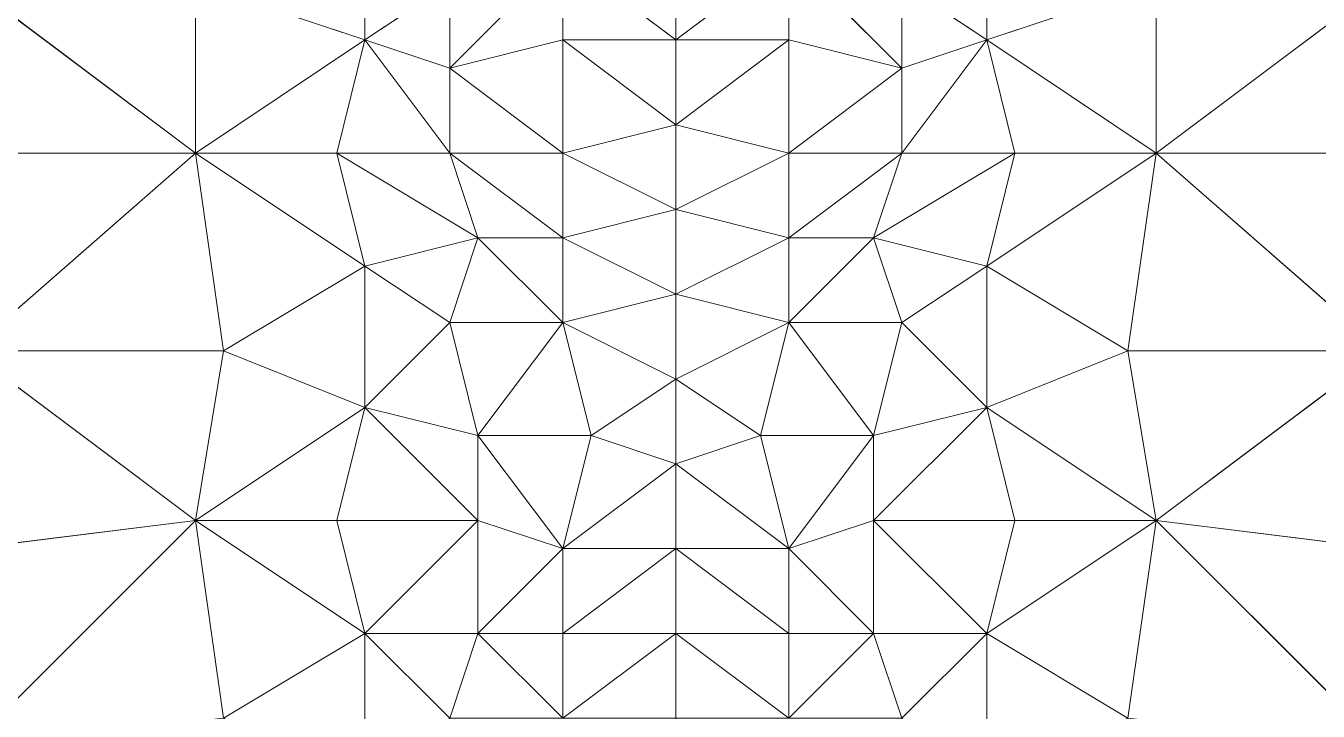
# Model space of a CAD drawing. Header units: metres. Extents: x 0 to 8, y 0 to 4.
# Drawn here: x 1.27 to 1.7273, y 2.2425 to 2.485 of the extents above; entities that cross this region are included whole.
import ezdxf

# ---------------------------------------------------------------- set-up
doc = ezdxf.new("R2010")
doc.units = ezdxf.units.M
doc.header["$MEASUREMENT"] = 0
for name, color, linetype, lineweight in [('DL_FE_MESH', 134, 'Continuous', 0), ('DL_FE_MESH_CELLS_5', 132, 'Continuous', 0), ('DL_FE_MESH_CELLS_6', 132, 'Continuous', 0), ('DL_TOPOLOGY', 7, 'Continuous', 0)]:
    doc.layers.add(name, color=color, linetype=linetype, lineweight=lineweight)

msp = doc.modelspace()

# ---------------------------------------------------------------- linework, layer by layer
at = {"layer": 'DL_FE_MESH'}
for p, q in [((1.39, 2.53), (1.39, 2.48)), ((1.61, 2.48), (1.61, 2.53)), ((1.46, 2.51), (1.42, 2.47)), ((1.46, 2.51), (1.5, 2.48)), ((1.46, 2.51), (1.46, 2.48)), ((1.54, 2.51), (1.5, 2.48)), ((1.54, 2.48), (1.54, 2.51)), ((1.54, 2.51), (1.58, 2.47)), ((1.33, 2.44), (1.25, 2.5)), ((1.33, 2.44), (1.33, 2.5)), ((1.33, 2.5), (1.39, 2.48)), ((1.39, 2.48), (1.42, 2.5)), ((1.42, 2.47), (1.42, 2.5)), ((1.58, 2.5), (1.61, 2.48)), ((1.58, 2.5), (1.58, 2.47)), ((1.67, 2.5), (1.61, 2.48)), ((1.67, 2.44), (1.75, 2.5)), ((1.67, 2.5), (1.67, 2.44)), ((1.33, 2.44), (1.39, 2.48)), ((1.38, 2.44), (1.39, 2.48)), ((1.42, 2.44), (1.39, 2.48)), ((1.42, 2.47), (1.39, 2.48)), ((1.42, 2.47), (1.46, 2.48)), ((1.5, 2.48), (1.46, 2.48)), ((1.46, 2.48), (1.5, 2.45)), ((1.46, 2.48), (1.46, 2.44)), ((1.5, 2.48), (1.54, 2.48)), ((1.54, 2.48), (1.5, 2.45)), ((1.54, 2.44), (1.54, 2.48)), ((1.58, 2.47), (1.54, 2.48)), ((1.58, 2.44), (1.61, 2.48)), ((1.61, 2.48), (1.58, 2.47)), ((1.61, 2.48), (1.67, 2.44)), ((1.61, 2.48), (1.62, 2.44)), ((1.42, 2.44), (1.42, 2.47)), ((1.46, 2.44), (1.42, 2.47)), ((1.54, 2.44), (1.58, 2.47)), ((1.58, 2.47), (1.58, 2.44)), ((1.5, 2.45), (1.46, 2.44)), ((1.5, 2.45), (1.54, 2.44)), ((1.25, 2.44), (1.33, 2.44)), ((1.33, 2.44), (1.25, 2.37)), ((1.34, 2.37), (1.33, 2.44)), ((1.33, 2.44), (1.38, 2.44)), ((1.39, 2.4), (1.33, 2.44)), ((1.39, 2.4), (1.38, 2.44)), ((1.38, 2.44), (1.42, 2.44)), ((1.43, 2.41), (1.38, 2.44)), ((1.43, 2.41), (1.42, 2.44)), ((1.42, 2.44), (1.46, 2.44)), ((1.46, 2.41), (1.42, 2.44)), ((1.46, 2.44), (1.5, 2.42)), ((1.46, 2.44), (1.46, 2.41)), ((1.54, 2.44), (1.5, 2.42)), ((1.54, 2.41), (1.54, 2.44)), ((1.54, 2.41), (1.58, 2.44)), ((1.58, 2.44), (1.54, 2.44)), ((1.57, 2.41), (1.62, 2.44)), ((1.58, 2.44), (1.57, 2.41)), ((1.62, 2.44), (1.58, 2.44)), ((1.67, 2.44), (1.61, 2.4)), ((1.62, 2.44), (1.61, 2.4)), ((1.67, 2.44), (1.62, 2.44)), ((1.67, 2.44), (1.66, 2.37)), ((1.75, 2.44), (1.67, 2.44)), ((1.67, 2.44), (1.75, 2.37)), ((1.5, 2.42), (1.46, 2.41)), ((1.5, 2.42), (1.54, 2.41)), ((1.39, 2.4), (1.43, 2.41)), ((1.42, 2.38), (1.43, 2.41)), ((1.43, 2.41), (1.46, 2.41)), ((1.46, 2.38), (1.43, 2.41)), ((1.46, 2.41), (1.5, 2.39)), ((1.46, 2.41), (1.46, 2.38)), ((1.54, 2.41), (1.5, 2.39)), ((1.54, 2.38), (1.54, 2.41)), ((1.54, 2.38), (1.57, 2.41)), ((1.57, 2.41), (1.54, 2.41)), ((1.57, 2.41), (1.61, 2.4)), ((1.57, 2.41), (1.58, 2.38)), ((1.34, 2.37), (1.39, 2.4)), ((1.39, 2.4), (1.39, 2.35)), ((1.42, 2.38), (1.39, 2.4)), ((1.61, 2.4), (1.58, 2.38)), ((1.61, 2.4), (1.66, 2.37)), ((1.61, 2.35), (1.61, 2.4)), ((1.5, 2.39), (1.46, 2.38)), ((1.5, 2.39), (1.54, 2.38)), ((1.39, 2.35), (1.42, 2.38)), ((1.43, 2.34), (1.42, 2.38)), ((1.42, 2.38), (1.46, 2.38)), ((1.46, 2.38), (1.43, 2.34)), ((1.46, 2.38), (1.5, 2.36)), ((1.46, 2.38), (1.47, 2.34)), ((1.5, 2.36), (1.54, 2.38)), ((1.53, 2.34), (1.54, 2.38)), ((1.58, 2.38), (1.54, 2.38)), ((1.54, 2.38), (1.57, 2.34)), ((1.58, 2.38), (1.57, 2.34)), ((1.58, 2.38), (1.61, 2.35)), ((1.25, 2.37), (1.34, 2.37)), ((1.33, 2.31), (1.25, 2.37)), ((1.33, 2.31), (1.34, 2.37)), ((1.34, 2.37), (1.39, 2.35)), ((1.66, 2.37), (1.61, 2.35)), ((1.75, 2.37), (1.66, 2.37)), ((1.66, 2.37), (1.67, 2.31)), ((1.67, 2.31), (1.75, 2.37)), ((1.5, 2.36), (1.47, 2.34)), ((1.5, 2.36), (1.53, 2.34)), ((1.33, 2.31), (1.39, 2.35)), ((1.38, 2.31), (1.39, 2.35)), ((1.39, 2.35), (1.43, 2.34)), ((1.43, 2.31), (1.39, 2.35)), ((1.57, 2.31), (1.61, 2.35)), ((1.61, 2.35), (1.57, 2.34)), ((1.61, 2.35), (1.67, 2.31)), ((1.61, 2.35), (1.62, 2.31)), ((1.43, 2.31), (1.43, 2.34)), ((1.43, 2.34), (1.47, 2.34)), ((1.46, 2.3), (1.43, 2.34)), ((1.47, 2.34), (1.46, 2.3)), ((1.5, 2.33), (1.47, 2.34)), ((1.5, 2.33), (1.53, 2.34)), ((1.54, 2.3), (1.53, 2.34)), ((1.57, 2.34), (1.53, 2.34)), ((1.54, 2.3), (1.57, 2.34)), ((1.57, 2.34), (1.57, 2.31)), ((1.5, 2.33), (1.46, 2.3)), ((1.54, 2.3), (1.5, 2.33)), ((1.25, 2.3), (1.33, 2.31)), ((1.33, 2.31), (1.25, 2.23)), ((1.34, 2.24), (1.33, 2.31)), ((1.33, 2.31), (1.38, 2.31)), ((1.39, 2.27), (1.33, 2.31)), ((1.39, 2.27), (1.38, 2.31)), ((1.38, 2.31), (1.43, 2.31)), ((1.43, 2.31), (1.39, 2.27)), ((1.43, 2.27), (1.43, 2.31)), ((1.43, 2.31), (1.46, 2.3)), ((1.57, 2.31), (1.54, 2.3)), ((1.62, 2.31), (1.57, 2.31)), ((1.57, 2.31), (1.61, 2.27)), ((1.57, 2.31), (1.57, 2.27)), ((1.67, 2.31), (1.61, 2.27)), ((1.62, 2.31), (1.61, 2.27)), ((1.67, 2.31), (1.62, 2.31)), ((1.67, 2.31), (1.66, 2.24)), ((1.75, 2.3), (1.67, 2.31)), ((1.67, 2.31), (1.75, 2.23)), ((1.46, 2.3), (1.43, 2.27)), ((1.46, 2.27), (1.5, 2.3)), ((1.5, 2.3), (1.46, 2.3)), ((1.46, 2.3), (1.46, 2.27)), ((1.5, 2.3), (1.54, 2.3)), ((1.54, 2.27), (1.5, 2.3)), ((1.54, 2.27), (1.54, 2.3)), ((1.54, 2.3), (1.57, 2.27)), ((1.34, 2.24), (1.39, 2.27)), ((1.39, 2.27), (1.39, 2.21)), ((1.42, 2.24), (1.39, 2.27)), ((1.39, 2.27), (1.43, 2.27)), ((1.42, 2.24), (1.43, 2.27)), ((1.43, 2.27), (1.46, 2.27)), ((1.46, 2.24), (1.43, 2.27)), ((1.46, 2.24), (1.5, 2.27)), ((1.5, 2.27), (1.46, 2.27)), ((1.46, 2.27), (1.46, 2.24)), ((1.5, 2.27), (1.54, 2.27)), ((1.54, 2.24), (1.5, 2.27)), ((1.54, 2.24), (1.54, 2.27)), ((1.54, 2.24), (1.57, 2.27)), ((1.57, 2.27), (1.54, 2.27)), ((1.61, 2.27), (1.57, 2.27)), ((1.57, 2.27), (1.58, 2.24)), ((1.61, 2.27), (1.58, 2.24)), ((1.61, 2.21), (1.61, 2.27)), ((1.66, 2.24), (1.61, 2.27))]:
    msp.add_line(p, q, dxfattribs=at)
at = {"layer": 'DL_FE_MESH_CELLS_5'}
for points in [[(1.61, 2.48), (1.61, 2.53), (1.58, 2.5)], [(1.67, 2.5), (1.61, 2.53), (1.61, 2.48)], [(1.54, 2.51), (1.5, 2.48), (1.54, 2.48)], [(1.58, 2.47), (1.58, 2.5), (1.54, 2.51)], [(1.58, 2.47), (1.54, 2.51), (1.54, 2.48)], [(1.61, 2.48), (1.58, 2.5), (1.58, 2.47)], [(1.61, 2.48), (1.67, 2.44), (1.67, 2.5)], [(1.67, 2.44), (1.75, 2.5), (1.67, 2.5)], [(1.75, 2.44), (1.75, 2.5), (1.67, 2.44)], [(1.54, 2.48), (1.5, 2.45), (1.54, 2.44)], [(1.54, 2.44), (1.58, 2.47), (1.54, 2.48)], [(1.58, 2.44), (1.61, 2.48), (1.58, 2.47)], [(1.62, 2.44), (1.61, 2.48), (1.58, 2.44)], [(1.62, 2.44), (1.67, 2.44), (1.61, 2.48)], [(1.58, 2.44), (1.58, 2.47), (1.54, 2.44)], [(1.54, 2.44), (1.5, 2.42), (1.54, 2.41)], [(1.54, 2.41), (1.58, 2.44), (1.54, 2.44)], [(1.57, 2.41), (1.58, 2.44), (1.54, 2.41)], [(1.57, 2.41), (1.62, 2.44), (1.58, 2.44)], [(1.61, 2.4), (1.62, 2.44), (1.57, 2.41)], [(1.61, 2.4), (1.66, 2.37), (1.67, 2.44)], [(1.61, 2.4), (1.67, 2.44), (1.62, 2.44)], [(1.75, 2.37), (1.67, 2.44), (1.66, 2.37)], [(1.75, 2.37), (1.75, 2.44), (1.67, 2.44)], [(1.54, 2.41), (1.5, 2.39), (1.54, 2.38)], [(1.54, 2.38), (1.57, 2.41), (1.54, 2.41)], [(1.58, 2.38), (1.57, 2.41), (1.54, 2.38)], [(1.61, 2.4), (1.57, 2.41), (1.58, 2.38)], [(1.61, 2.35), (1.61, 2.4), (1.58, 2.38)], [(1.66, 2.37), (1.61, 2.4), (1.61, 2.35)], [(1.54, 2.38), (1.5, 2.36), (1.53, 2.34)], [(1.57, 2.34), (1.54, 2.38), (1.53, 2.34)], [(1.57, 2.34), (1.58, 2.38), (1.54, 2.38)], [(1.61, 2.35), (1.58, 2.38), (1.57, 2.34)], [(1.67, 2.31), (1.66, 2.37), (1.61, 2.35)], [(1.67, 2.31), (1.75, 2.37), (1.66, 2.37)], [(1.75, 2.3), (1.75, 2.37), (1.67, 2.31)], [(1.57, 2.31), (1.61, 2.35), (1.57, 2.34)], [(1.62, 2.31), (1.61, 2.35), (1.57, 2.31)], [(1.67, 2.31), (1.61, 2.35), (1.62, 2.31)], [(1.53, 2.34), (1.5, 2.33), (1.54, 2.3)], [(1.54, 2.3), (1.57, 2.34), (1.53, 2.34)], [(1.57, 2.31), (1.57, 2.34), (1.54, 2.3)], [(1.57, 2.27), (1.57, 2.31), (1.54, 2.3)], [(1.61, 2.27), (1.62, 2.31), (1.57, 2.31)], [(1.61, 2.27), (1.57, 2.31), (1.57, 2.27)], [(1.61, 2.27), (1.66, 2.24), (1.67, 2.31)], [(1.61, 2.27), (1.67, 2.31), (1.62, 2.31)], [(1.75, 2.23), (1.67, 2.31), (1.66, 2.24)], [(1.75, 2.23), (1.75, 2.3), (1.67, 2.31)], [(1.5, 2.3), (1.54, 2.27), (1.54, 2.3)], [(1.57, 2.27), (1.54, 2.3), (1.54, 2.27)], [(1.5, 2.27), (1.54, 2.24), (1.54, 2.27)], [(1.54, 2.24), (1.57, 2.27), (1.54, 2.27)], [(1.58, 2.24), (1.57, 2.27), (1.54, 2.24)], [(1.61, 2.27), (1.57, 2.27), (1.58, 2.24)], [(1.61, 2.21), (1.61, 2.27), (1.58, 2.24)], [(1.66, 2.24), (1.61, 2.27), (1.61, 2.21)]]:
    msp.add_3dface(points, dxfattribs=at)
for points, invisible_edges in [([(1.5, 2.51), (1.5, 2.48), (1.54, 2.51)], 1), ([(1.5, 2.48), (1.5, 2.45), (1.54, 2.48)], 1), ([(1.5, 2.45), (1.5, 2.42), (1.54, 2.44)], 1), ([(1.5, 2.42), (1.5, 2.39), (1.54, 2.41)], 1), ([(1.54, 2.38), (1.5, 2.39), (1.5, 2.36)], 2), ([(1.5, 2.36), (1.5, 2.33), (1.53, 2.34)], 1), ([(1.54, 2.3), (1.5, 2.33), (1.5, 2.3)], 2), ([(1.5, 2.3), (1.5, 2.27), (1.54, 2.27)], 1), ([(1.5, 2.27), (1.5, 2.24), (1.54, 2.24)], 1)]:
    msp.add_3dface(points, dxfattribs=dict(at, invisible_edges=invisible_edges))
at = {"layer": 'DL_FE_MESH_CELLS_6'}
for points in [[(1.33, 2.5), (1.39, 2.48), (1.39, 2.53)], [(1.39, 2.53), (1.39, 2.48), (1.42, 2.5)], [(1.46, 2.51), (1.42, 2.47), (1.46, 2.48)], [(1.42, 2.5), (1.42, 2.47), (1.46, 2.51)], [(1.5, 2.48), (1.46, 2.51), (1.46, 2.48)], [(1.25, 2.5), (1.25, 2.44), (1.33, 2.44)], [(1.25, 2.5), (1.33, 2.44), (1.33, 2.5)], [(1.39, 2.48), (1.33, 2.5), (1.33, 2.44)], [(1.39, 2.48), (1.42, 2.47), (1.42, 2.5)], [(1.39, 2.48), (1.33, 2.44), (1.38, 2.44)], [(1.39, 2.48), (1.38, 2.44), (1.42, 2.44)], [(1.39, 2.48), (1.42, 2.44), (1.42, 2.47)], [(1.42, 2.47), (1.46, 2.44), (1.46, 2.48)], [(1.5, 2.45), (1.46, 2.48), (1.46, 2.44)], [(1.42, 2.47), (1.42, 2.44), (1.46, 2.44)], [(1.33, 2.44), (1.25, 2.37), (1.34, 2.37)], [(1.25, 2.44), (1.25, 2.37), (1.33, 2.44)], [(1.39, 2.4), (1.33, 2.44), (1.34, 2.37)], [(1.38, 2.44), (1.33, 2.44), (1.39, 2.4)], [(1.38, 2.44), (1.39, 2.4), (1.43, 2.41)], [(1.38, 2.44), (1.43, 2.41), (1.42, 2.44)], [(1.42, 2.44), (1.43, 2.41), (1.46, 2.41)], [(1.42, 2.44), (1.46, 2.41), (1.46, 2.44)], [(1.5, 2.42), (1.46, 2.44), (1.46, 2.41)], [(1.39, 2.4), (1.42, 2.38), (1.43, 2.41)], [(1.43, 2.41), (1.42, 2.38), (1.46, 2.38)], [(1.43, 2.41), (1.46, 2.38), (1.46, 2.41)], [(1.5, 2.39), (1.46, 2.41), (1.46, 2.38)], [(1.34, 2.37), (1.39, 2.35), (1.39, 2.4)], [(1.39, 2.4), (1.39, 2.35), (1.42, 2.38)], [(1.39, 2.35), (1.43, 2.34), (1.42, 2.38)], [(1.42, 2.38), (1.43, 2.34), (1.46, 2.38)], [(1.46, 2.38), (1.43, 2.34), (1.47, 2.34)], [(1.47, 2.34), (1.5, 2.36), (1.46, 2.38)], [(1.25, 2.37), (1.25, 2.3), (1.33, 2.31)], [(1.25, 2.37), (1.33, 2.31), (1.34, 2.37)], [(1.39, 2.35), (1.34, 2.37), (1.33, 2.31)], [(1.39, 2.35), (1.33, 2.31), (1.38, 2.31)], [(1.39, 2.35), (1.38, 2.31), (1.43, 2.31)], [(1.39, 2.35), (1.43, 2.31), (1.43, 2.34)], [(1.43, 2.34), (1.43, 2.31), (1.46, 2.3)], [(1.43, 2.34), (1.46, 2.3), (1.47, 2.34)], [(1.46, 2.3), (1.5, 2.33), (1.47, 2.34)], [(1.33, 2.31), (1.25, 2.23), (1.34, 2.24)], [(1.25, 2.3), (1.25, 2.23), (1.33, 2.31)], [(1.33, 2.31), (1.34, 2.24), (1.39, 2.27)], [(1.33, 2.31), (1.39, 2.27), (1.38, 2.31)], [(1.38, 2.31), (1.39, 2.27), (1.43, 2.31)], [(1.43, 2.31), (1.39, 2.27), (1.43, 2.27)], [(1.43, 2.31), (1.43, 2.27), (1.46, 2.3)], [(1.46, 2.3), (1.43, 2.27), (1.46, 2.27)], [(1.46, 2.27), (1.5, 2.3), (1.46, 2.3)], [(1.34, 2.24), (1.39, 2.21), (1.39, 2.27)], [(1.39, 2.27), (1.39, 2.21), (1.42, 2.24)], [(1.39, 2.27), (1.42, 2.24), (1.43, 2.27)], [(1.43, 2.27), (1.42, 2.24), (1.46, 2.24)], [(1.43, 2.27), (1.46, 2.24), (1.46, 2.27)], [(1.46, 2.24), (1.5, 2.27), (1.46, 2.27)]]:
    msp.add_3dface(points, dxfattribs=at)
for points, invisible_edges in [([(1.5, 2.48), (1.5, 2.51), (1.46, 2.51)], 1), ([(1.5, 2.45), (1.5, 2.48), (1.46, 2.48)], 1), ([(1.5, 2.42), (1.5, 2.45), (1.46, 2.44)], 1), ([(1.5, 2.39), (1.5, 2.42), (1.46, 2.41)], 1), ([(1.46, 2.38), (1.5, 2.36), (1.5, 2.39)], 2), ([(1.5, 2.33), (1.5, 2.36), (1.47, 2.34)], 1), ([(1.46, 2.3), (1.5, 2.3), (1.5, 2.33)], 2), ([(1.5, 2.27), (1.5, 2.3), (1.46, 2.27)], 1), ([(1.5, 2.24), (1.5, 2.27), (1.46, 2.24)], 1)]:
    msp.add_3dface(points, dxfattribs=dict(at, invisible_edges=invisible_edges))
at = {"layer": 'DL_TOPOLOGY'}
msp.add_line((1.5, 4), (1.5, 2), dxfattribs=at)

doc.saveas('drawing.dxf')
